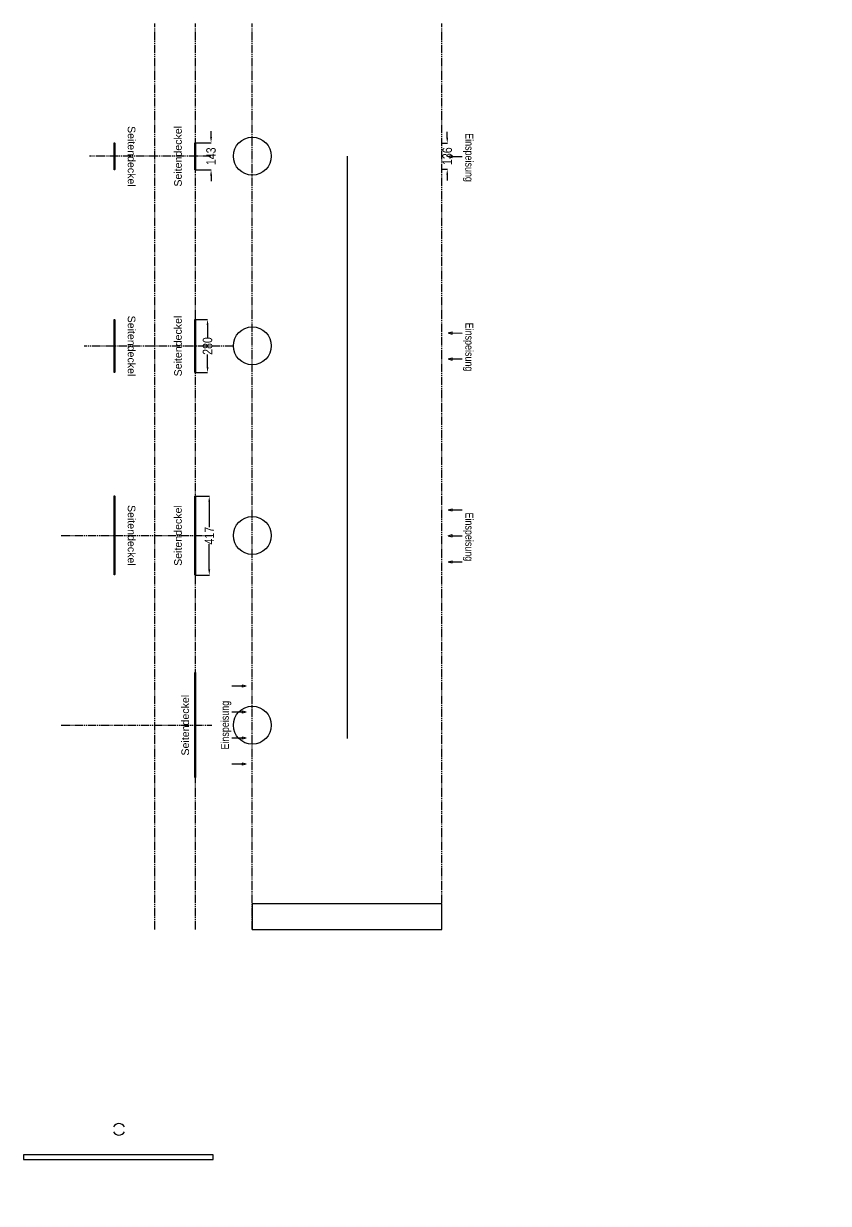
# Model space of a CAD drawing. Header units: millimetres. Extents: x -8009 to 11758, y -1622 to 23632.
# Drawn here: x -2643 to 1601, y 4775 to 10995 of the extents above; entities that cross this region are included whole.
import ezdxf

# ---------------------------------------------------------------- set-up
doc = ezdxf.new("R2010")
doc.units = ezdxf.units.MM
doc.header["$LTSCALE"] = 5
doc.linetypes.add('AUSGEZOGEN', pattern=[0])
doc.linetypes.add('CENTER_DASH_DASH', pattern=[14, 9, -1, 1, -1, 1, -1])
doc.layers.get('0').update_dxf_attribs({"linetype": 'CONTINUOUS'})
doc.layers.get('DEFPOINTS').update_dxf_attribs({"linetype": 'AUSGEZOGEN'})
doc.layers.add('AM_5', color=3, linetype='CONTINUOUS', lineweight=15)
doc.layers.add('Hilfslinie', color=6, linetype='CENTER_DASH_DASH', plot=False)
doc.layers.add('K', color=3, linetype='CONTINUOUS')
doc.styles.add('MTG', font='arial.ttf', dxfattribs={"width": 0.8})
doc.styles.add('ROMANS', font='ARIALUNI.TTF', dxfattribs={"width": 0.8})
doc.dimstyles.new('1XP1$0', dxfattribs={"dimtxt": 50, "dimasz": 30, "dimexe": 0.5, "dimexo": 0.5, "dimgap": 0.09, "dimtad": 1, "dimdec": 0, "dimzin": 0, "dimdsep": 46, "dimtxsty": 'ROMANS', "dimcen": 0, "dimclrd": 1, "dimclre": 1, "dimclrt": 7, "dimadec": 0, "dimazin": 3, "dimtfac": 1, "dimtdec": 4, "dimtofl": 0, "dimtmove": 0, "dimatfit": 3, "dimfxl": 1, "dimtolj": 1, "dimtzin": 0, "dimarcsym": 0})

# ---------------------------------------------------------------- blocks, each defined once
blk = doc.blocks.new('*D191')
at = {"layer": 'AM_5', "color": 1, "lineweight": -2, "transparency": 16777216}
for p, q in [((-1736.49996628033, 8503.40590604334), (-1663.50000000001, 8503.40590604334)), ((-1664.00000000001, 8473.40590604334), (-1664.00000000001, 8340.07144625565)), ((-1664.00000000001, 8116.67976955117), (-1664.00000000001, 8250.01422933887)), ((-1736.49996628033, 8086.67976955117), (-1663.50000000001, 8086.67976955117))]:
    blk.add_line(p, q, dxfattribs=at)
at = {"layer": 'AM_5', "color": 1, "transparency": 16777216}
for points in [[(-1669.00000000001, 8473.40590604334), (-1659.00000000001, 8473.40590604334), (-1664.00000000001, 8503.40590604334)], [(-1669.00000000001, 8116.67976955117), (-1659.00000000001, 8116.67976955117), (-1664.00000000001, 8086.67976955117)]]:
    blk.add_solid(points, dxfattribs=at)
at = {"layer": 'DEFPOINTS', "color": 0, "transparency": 16777216}
for p in [(-1736.99996628033, 8503.40590604334), (-1664.00000000001, 8503.40590604334), (-1736.99996628033, 8086.67976955117)]:
    blk.add_point(p, dxfattribs=at)
at = {"layer": 'AM_5', "color": 7, "transparency": 16777216, "insert": (-1664, 8295.04283779726), "char_height": 50, "attachment_point": 5, "rotation": 90, "style": 'ROMANS'}
blk.add_mtext('\\A1;417', dxfattribs=at)
blk = doc.blocks.new('*D192')
at = {"layer": 'AM_5', "color": 1, "lineweight": -2, "transparency": 16777216}
for p, q in [((-1736.49996628033, 9434.90590604331), (-1672.5, 9434.90590604331)), ((-1673, 9404.90590604331), (-1673, 9339.49795242809)), ((-1673, 9184.90590604343), (-1673, 9250.31385965865)), ((-1736.49996628033, 9154.90590604343), (-1672.5, 9154.90590604343))]:
    blk.add_line(p, q, dxfattribs=at)
at = {"layer": 'AM_5', "color": 1, "transparency": 16777216}
for points in [[(-1678, 9404.90590604331), (-1668, 9404.90590604331), (-1673, 9434.90590604331)], [(-1678, 9184.90590604343), (-1668, 9184.90590604343), (-1673, 9154.90590604343)]]:
    blk.add_solid(points, dxfattribs=at)
at = {"layer": 'DEFPOINTS', "color": 0, "transparency": 16777216}
for p in [(-1736.99996628033, 9434.90590604331), (-1673, 9434.90590604331), (-1736.99996628033, 9154.90590604343)]:
    blk.add_point(p, dxfattribs=at)
at = {"layer": 'AM_5', "color": 7, "transparency": 16777216, "insert": (-1673, 9294.90590604337), "char_height": 50, "attachment_point": 5, "rotation": 90, "style": 'ROMANS'}
blk.add_mtext('\\A1;280', dxfattribs=at)
blk = doc.blocks.new('Einspeisung_1z_seitlich_li')
at = {"color": 7}
for p, q in [((-53.831384022109, -1.82e-12), (-107.281817664545, 0.28571841317717)), ((-53.7559359440559, 5.66178493734697), (-53.9068321001537, -5.66178493734332)), ((-32.805828739343, -0.28018332620195), (-53.7559359440559, 5.66178493734697)), ((-32.805828739343, -0.28018332620195), (-53.9068321001537, -5.66178493734332))]:
    blk.add_line(p, q, dxfattribs=at)
at = {"insert": (-165.443359108271, -122.652848693364), "char_height": 42.1957815954213, "attachment_point": 1, "rotation": 90, "style": 'MTG'}
blk.add_mtext_dynamic_manual_height_columns('Einspeisung', width=86.9080718434416, gutter_width=210.978907977107, heights=[0], dxfattribs=at)
blk = doc.blocks.new('Einspeisung_1z_seitlich_re')
at = {"rotation": 179.927211014309}
blk.add_blockref('Einspeisung_1z_seitlich_li', (-0.00040348372232, -0.63520355888613), dxfattribs=at)
blk = doc.blocks.new('Einspeisung_2z_seitlich_li')
at = {"color": 7}
for p, q in [((-53.8313840221049, 68.4999999999709), (-107.281817664545, 68.7857184131481)), ((-53.7559359440559, 74.161784937316), (-53.9068321001537, 62.8382150626221)), ((-32.805828739343, 68.2198166737671), (-53.9068321001537, 62.8382150626221)), ((-32.805828739343, 68.2198166737671), (-53.7559359440559, 74.161784937316)), ((-53.8313840221049, -68.4999999999727), (-107.281817664545, -68.2142815867919)), ((-53.7559359440559, -62.8382150626276), (-53.9068321001537, -74.161784937316)), ((-32.805828739343, -68.7801833261765), (-53.9068321001537, -74.161784937316)), ((-32.805828739343, -68.7801833261765), (-53.7559359440559, -62.8382150626276))]:
    blk.add_line(p, q, dxfattribs=at)
at = {"insert": (-165.443359108271, -122.651121011091), "char_height": 42.1957815954213, "attachment_point": 1, "rotation": 90, "style": 'MTG'}
blk.add_mtext_dynamic_manual_height_columns('Einspeisung', width=86.9080718434416, gutter_width=210.978907977107, heights=[0], dxfattribs=at)
blk = doc.blocks.new('Einspeisung_2z_seitlich_re')
at = {"rotation": 180}
blk.add_blockref('Einspeisung_2z_seitlich_li', (0, 0), dxfattribs=at)
blk = doc.blocks.new('Einspeisung_3z_seitlich_li')
at = {"color": 7}
for p, q in [((-53.8313840221017, 136.363068246243), (-107.281817664541, 136.648786659425)), ((-53.7559359440527, 142.02485318359), (-53.9068321001537, 130.701283308897)), ((-32.805828739343, 136.082884920039), (-53.9068321001537, 130.701283308897)), ((-32.8058287393399, 136.082884920039), (-53.7559359440527, 142.02485318359)), ((-53.7559359440559, 4.88792142977217), (-53.9068321001537, -6.4356484449163)), ((-32.805828739343, -1.05404683377492), (-53.7559359440559, 4.88792142977217)), ((-53.8313840221049, -0.77386350757115), (-107.281817664545, -0.48814509439035)), ((-32.805828739343, -1.05404683377492), (-53.9068321001537, -6.4356484449163)), ((-53.831384022109, -137.636931753698), (-107.281817664545, -137.351213340518)), ((-53.7559359440559, -131.975146816354), (-53.9068321001537, -143.298716691046)), ((-32.805828739343, -137.917115079905), (-53.9068321001537, -143.298716691046)), ((-32.805828739343, -137.917115079905), (-53.7559359440559, -131.975146816354))]:
    blk.add_line(p, q, dxfattribs=at)
at = {"insert": (-165.443359108271, -123.288052764848), "char_height": 42.1957815954213, "attachment_point": 1, "rotation": 90, "style": 'MTG'}
blk.add_mtext_dynamic_manual_height_columns('Einspeisung', width=86.9080718434416, gutter_width=210.978907977107, heights=[0], dxfattribs=at)
blk = doc.blocks.new('Einspeisung_3z_seitlich_re')
at = {"rotation": 179.927013036823}
blk.add_blockref('Einspeisung_3z_seitlich_li', (-0.00121704502629, -1.27386247394315), dxfattribs=at)
blk = doc.blocks.new('Endplatte_3z')
at = {"color": 7}
blk.add_lwpolyline([(0, -208.363068246085), (-1, -208.363068246085, -0.4142135623731), (-3, -206.363068246085), (-3, 206.36306824609, -0.4142135623731), (-1, 208.363068246086), (0, 208.363068246086)], format="xyb", close=True, dxfattribs=at)
at = {"color": 7, "insert": (-111.846930020978, -160.05067956244), "char_height": 40, "attachment_point": 1, "rotation": 90}
blk.add_mtext_dynamic_manual_height_columns('{\\fArial|b0|i0|c0|p34;Seitendeckel}', width=335.263208157652, gutter_width=0.6, heights=[0], dxfattribs=at)
blk = doc.blocks.new('Endplatte_3z_re')
at = {"rotation": 180}
blk.add_blockref('Endplatte_3z', (0, 0.77386350757115), dxfattribs=at)
blk = doc.blocks.new('IV2-2GS-Seitendeckel')
at = {"color": 7}
blk.add_lwpolyline([(0, -139.999999999942), (-1, -139.999999999942, -0.4142135623731), (-3, -137.999999999942), (-3, 137.999999999942, -0.4142135623731), (-1, 139.999999999942), (0, 139.999999999942)], format="xyb", close=True, dxfattribs=at)
blk = doc.blocks.new('Endplatte_2z')
blk.add_blockref('IV2-2GS-Seitendeckel', (0, 0))
at = {"color": 7, "insert": (-111.846930020978, -160.050679562439), "char_height": 40, "attachment_point": 1, "rotation": 90}
blk.add_mtext_dynamic_manual_height_columns('{\\fArial|b0|i0|c0|p34;Seitendeckel}', width=335.263208157652, gutter_width=0.6, heights=[0], dxfattribs=at)
blk = doc.blocks.new('Endplatte_2z_re')
at = {"rotation": 180}
blk.add_blockref('Endplatte_2z', (0, 0), dxfattribs=at)
blk = doc.blocks.new('Endplatte_1z')
at = {"color": 7}
blk.add_lwpolyline([(0, -71.5), (-1, -71.5, -0.4142135623731), (-3, -69.5), (-3, 69.5, -0.4142135623731), (-1, 71.5), (0, 71.5)], format="xyb", close=True, dxfattribs=at)
at = {"color": 7, "insert": (-111.846930020978, -160.05067956244), "char_height": 40, "attachment_point": 1, "rotation": 90}
blk.add_mtext_dynamic_manual_height_columns('{\\fArial|b0|i0|c0|p34;Seitendeckel}', width=335.263208157652, gutter_width=0.6, heights=[0], dxfattribs=at)
blk = doc.blocks.new('Endplatte_1z_re')
at = {"rotation": 180}
blk.add_blockref('Endplatte_1z', (0, -0.63520407147917), dxfattribs=at)
blk = doc.blocks.new('Endplatte_1z_li')
blk.add_blockref('Endplatte_1z', (2.3e-13, 0))
blk = doc.blocks.new('Endplatte_2z_li')
blk.add_blockref('Endplatte_2z', (0, 0))
blk = doc.blocks.new('Endplatte_3z_li')
blk.add_blockref('Endplatte_3z', (3, -1.82e-12))
blk = doc.blocks.new('GS')
blk.add_lwpolyline([(0, -12.5), (1000, -12.5), (1000, 12.5), (0, 12.5)], close=True)
blk = doc.blocks.new('GSHalter')
at = {"layer": 'K', "color": 0}
for start, end in [(23.7800065848187, 156.219993415181), (203.780006584819, 336.219993415181)]:
    blk.add_arc((0, 0), 30.9999854453192, start, end, dxfattribs=at)
blk = doc.blocks.new('*D299')
at = {"layer": 'AM_5', "color": 1, "lineweight": -2, "transparency": 16777216}
for p, q in [((-408.985511915343, 10393.8167013047), (-408.985511915343, 10423.8167013047)), ((-436.499966280333, 10363.8167013047), (-408.485511915343, 10363.8167013047)), ((-436.499966280331, 10227.8167013047), (-408.485511915343, 10227.8167013047)), ((-408.985511915343, 10197.8167013047), (-408.985511915343, 10167.8167013047))]:
    blk.add_line(p, q, dxfattribs=at)
at = {"layer": 'AM_5', "color": 1, "transparency": 16777216}
for points in [[(-413.985511915343, 10393.8167013047), (-403.985511915343, 10393.8167013047), (-408.985511915343, 10363.8167013047)], [(-413.985511915343, 10197.8167013047), (-403.985511915343, 10197.8167013047), (-408.985511915343, 10227.8167013047)]]:
    blk.add_solid(points, dxfattribs=at)
at = {"layer": 'DEFPOINTS', "color": 0, "transparency": 16777216}
for p in [(-436.999966280333, 10363.8167013047), (-436.999966280331, 10227.8167013047), (-408.985511915343, 10227.8167013047)]:
    blk.add_point(p, dxfattribs=at)
at = {"layer": 'AM_5', "color": 7, "transparency": 16777216, "insert": (-408.98551191534, 10295.8167013047), "char_height": 50, "attachment_point": 5, "rotation": 90, "style": 'ROMANS'}
blk.add_mtext('\\A1;136', dxfattribs=at)
blk = doc.blocks.new('*D300')
at = {"layer": 'AM_5', "color": 1, "lineweight": -2, "transparency": 16777216}
for p, q in [((-1654.49999900001, 10396.6814972333), (-1654.49999900001, 10426.6814972333)), ((-1736.41244029737, 10366.6814972333), (-1653.99999900001, 10366.6814972333)), ((-1736.41244029737, 10223.6814972333), (-1653.99999900001, 10223.6814972333)), ((-1654.49999900001, 10193.6814972333), (-1654.49999900001, 10163.6814972333))]:
    blk.add_line(p, q, dxfattribs=at)
at = {"layer": 'AM_5', "color": 1, "transparency": 16777216}
for points in [[(-1659.49999900001, 10396.6814972333), (-1649.49999900001, 10396.6814972333), (-1654.49999900001, 10366.6814972333)], [(-1659.49999900001, 10193.6814972333), (-1649.49999900001, 10193.6814972333), (-1654.49999900001, 10223.6814972333)]]:
    blk.add_solid(points, dxfattribs=at)
at = {"layer": 'DEFPOINTS', "color": 0, "transparency": 16777216}
for p in [(-1736.91244029737, 10366.6814972333), (-1654.49999900001, 10366.6814972333), (-1736.91244029737, 10223.6814972333)]:
    blk.add_point(p, dxfattribs=at)
at = {"layer": 'AM_5', "color": 7, "transparency": 16777216, "insert": (-1654.499999, 10295.1814972333), "char_height": 50, "attachment_point": 5, "rotation": 90, "style": 'ROMANS'}
blk.add_mtext('\\A1;143', dxfattribs=at)
blk = doc.blocks.new('Endplatte_4z_re')
at = {"color": 7}
blk.add_lwpolyline([(0, 276.863068246085), (1, 276.863068246085, -0.4142135623731), (3, 274.863068246085), (3, -274.86306824609, -0.4142135623731), (1, -276.863068246086), (0, -276.863068246086)], format="xyb", close=True, dxfattribs=at)
at = {"color": 7, "insert": (73.7828894502691, 160.824543070011), "char_height": 40, "attachment_point": 1, "rotation": 270}
blk.add_mtext_dynamic_manual_height_columns('{\\fArial|b0|i0|c0|p34;Seitendeckel}', width=335.263208157652, gutter_width=0.6, heights=[0], dxfattribs=at)
blk = doc.blocks.new('Endplatte_4z_li')
at = {"rotation": 180}
blk.add_blockref('Endplatte_4z_re', (0, 0), dxfattribs=at)
blk = doc.blocks.new('Deckel_136')
blk.add_lwpolyline([(0, -68), (1000, -68), (1000, 68), (0, 68)], close=True)

msp = doc.modelspace()

# ---------------------------------------------------------------- linework, layer by layer
msp.add_line((-936.999966280331, 10295.1814972333), (-936.999966280331, 7225))
at = {"color": 7}
for p, q in [((-1490.83135030244, 7501.31670130479), (-1544.28178394488, 7501.60241971798)), ((-1490.75590222439, 7506.97848624214), (-1490.90679838049, 7495.65491636745)), ((-1469.80579501967, 7501.03651797859), (-1490.90679838049, 7495.65491636745)), ((-1469.80579501967, 7501.03651797859), (-1490.75590222439, 7506.97848624214)), ((-1490.83135030244, 7364.17976955098), (-1544.28178394488, 7364.46548796416)), ((-1490.75590222439, 7369.84155448832), (-1490.90679838049, 7358.51798461364)), ((-1469.80579501968, 7363.89958622477), (-1490.90679838049, 7358.51798461364)), ((-1469.80579501967, 7363.89958622477), (-1490.75590222439, 7369.84155448832)), ((-1490.83135030244, 7227.31670130485), (-1544.28178394488, 7227.60241971803)), ((-1490.75590222439, 7232.9784862422), (-1490.90679838049, 7221.65491636751)), ((-1469.80579501968, 7227.03651797865), (-1490.90679838049, 7221.65491636751)), ((-1469.80579501968, 7227.03651797865), (-1490.75590222439, 7232.9784862422)), ((-1490.75590222439, 7096.11541799607), (-1490.90679838049, 7084.79184812138)), ((-1469.80579501968, 7090.17344973252), (-1490.75590222439, 7096.11541799607)), ((-1490.83135030244, 7090.45363305873), (-1544.28178394488, 7090.73935147191)), ((-1469.80579501968, 7090.17344973252), (-1490.90679838049, 7084.79184812138))]:
    msp.add_line(p, q, dxfattribs=at)
at = {"color": 6}
for centre in [(-1436.99996628033, 10295.8167013048), (-1436.99996628033, 9295.81670130482), (-1436.99996628033, 8295.81670130482), (-1436.99996628033, 7295.81670130482)]:
    msp.add_circle(centre, 100, dxfattribs=at)
at = {"layer": 'Hilfslinie'}
for p, q in [((-1951.23347851885, 6218.00002649089), (-1951.23347851885, 10994.65413254)), ((-1736.99996628033, 6218.00002649089), (-1736.99996628033, 10994.65413254)), ((-1436.99996628033, 6218.00002649089), (-1436.99996628033, 10994.65413254)), ((-436.999966280333, 6218.00002649089), (-436.999966280333, 10994.65413254)), ((-1655, 10295.1814972333), (-2296, 10295.1814972333)), ((-1536.99581845427, 9294.90590604337), (-2323, 9294.90590604337)), ((-2445, 8295.81670130482), (-1650, 8295.81670130482)), ((-2445, 7296.72749656628), (-1650, 7296.72749656628))]:
    msp.add_line(p, q, dxfattribs=at)

# ---------------------------------------------------------------- block references
for name, p in [('Endplatte_1z_re', (-2165.46699075737, 10295.1814972333)), ('Endplatte_1z_li', (-1736.99996628033, 10295.1814972333)), ('Einspeisung_1z_seitlich_re', (-436.999966280333, 10295.1814972333)), ('Endplatte_2z_re', (-2165.46699075737, 9294.90590604337)), ('Endplatte_2z_li', (-1736.99996628033, 9294.90590604337)), ('Einspeisung_2z_seitlich_re', (-436.999966280331, 9295.17976955107)), ('Endplatte_3z_re', (-2165.46699075737, 8295.81670130482)), ('Endplatte_3z_li', (-1739.99996628033, 8295.81670130483)), ('Einspeisung_3z_seitlich_re', (-436.999966280329, 8295.17976955107)), ('Endplatte_4z_li', (-1736.99996628033, 7296.72749656628)), ('Deckel_136', (-1436.99996628033, 6286.00002649089)), ('GSHalter', (-2140.17827751787, 5165.26577108231)), ('GS', (-2643.04818776019, 5017.98906722294))]:
    msp.add_blockref(name, p)

# ---------------------------------------------------------------- texts
at = {"insert": (-1602.44332538861, 7167.38383011103), "char_height": 42.1957815954213, "attachment_point": 1, "rotation": 90, "style": 'MTG'}
msp.add_mtext_dynamic_manual_height_columns('Einspeisung', width=86.9080718434416, gutter_width=210.978907977107, heights=[0], dxfattribs=at)

# ---------------------------------------------------------------- dimensions: what is measured, and where the dimension line sits
at = {"layer": 'AM_5'}
for base, p1, p2, override, picture, middle in [((-1654.49999900001, 10366.6814972333), (-1736.91244029737, 10223.6814972333), (-1736.91244029737, 10366.6814972333), {"dimpost": '<>', "dimsd1": 0, "dimsd2": 0}, '*D300', (-1654.499999, 10295.1814972333)), ((-408.985511915343, 10227.8167013047), (-436.999966280333, 10363.8167013047), (-436.999966280331, 10227.8167013047), {"dimpost": '<>', "dimsd1": 0, "dimsd2": 0}, '*D299', (-408.98551191534, 10295.8167013047)), ((-1673, 9434.90590604331), (-1736.99996628033, 9154.90590604343), (-1736.99996628033, 9434.90590604331), {"dimpost": '<>'}, '*D192', (-1673, 9294.90590604337)), ((-1664.00000000001, 8503.40590604334), (-1736.99996628033, 8086.67976955117), (-1736.99996628033, 8503.40590604334), {"dimpost": '<>', "dimsd1": 0, "dimsd2": 0}, '*D191', (-1664, 8295.04283779726))]:
    dim = msp.add_linear_dim(base=base, p1=p1, p2=p2, angle=90.0000000000001, dimstyle='1XP1$0', override=override, dxfattribs=at)
    dim.commit()
    dim.dimension.update_dxf_attribs({"geometry": picture, "text_midpoint": middle})

doc.saveas('drawing.dxf')
